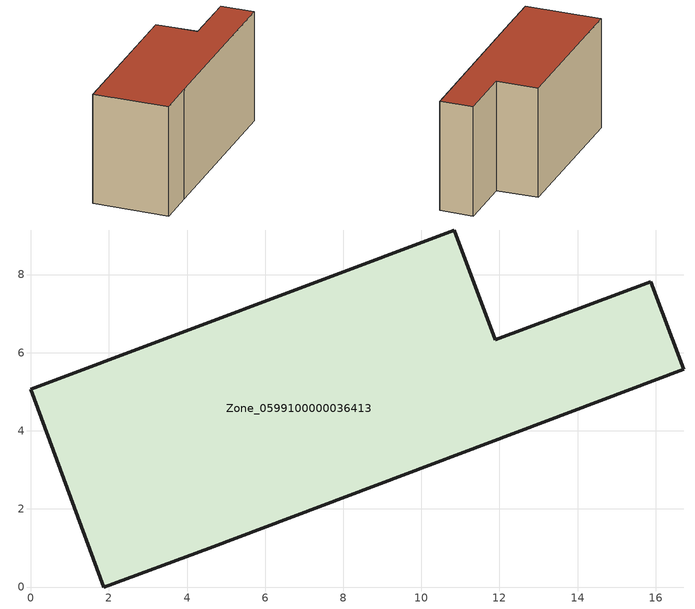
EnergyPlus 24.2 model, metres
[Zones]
Zone_0599100000036413
 floor ground (C_G): 4.57,0.99 1.87,0 0,5.07 10.85,9.14 11.9,6.33 15.88,7.82 16.72,5.58 z0
 wall outside (C_F): 1.87,0 4.57,0.99 16.72,5.58 15.88,7.82 11.9,6.33 10.85,9.14 0,5.07 1.87,0 z0:8.06
 roof outside (C_R): 10.85,9.14 0,5.07 1.87,0 4.57,0.99 16.72,5.58 15.88,7.82 11.9,6.33 z8.06
[BUILDING]
Pand.0599100000036413: North Axis=0; Terrain=City; Loads Convergence Tolerance Value=0.04; Temperature Convergence Tolerance Value=0.4; Solar Distribution=FullExterior; Maximum Number of Warmup Days=25; Minimum Number of Warmup Days=1
[Site:Location]
Rotterdam.The.Hague.AP_ZH_NLD Design_Conditions: Latitude=51.96; Longitude=4.45; Time Zone=1; Elevation=-4.5
[SITE:GROUNDTEMPERATURE:BUILDINGSURFACE]
18, 18, 18, 18, 18, 18, 18, 18, 18, 18, 18, 18
[MATERIAL] Thermal Absorptance=0.9; Solar Absorptance=0.7; Visible Absorptance=0.7
Name | Roughness | Thickness | Conductivity | Density | Specific Heat
G.TI.1975-1991 | MediumSmooth | 0.15 | 0.288461 | 540 | 1210
F.TI.1975-1991 | Rough | 0.3 | 0.230769 | 1920 | 840
R.TI.1975-1991 | MediumRough | 0.2 | 0.153846 | 1500 | 1000
[CONSTRUCTION]
C_G: G.TI.1975-1991
C_F: F.TI.1975-1991
C_R: R.TI.1975-1991
[ZONE]
Zone_0599100000036413: Type=1; Multiplier=1; Ceiling Height=Autocalculate; Volume=Autocalculate; Floor Area=autocalculate; Part of Total Floor Area=Yes
[ZONEINFILTRATION:DESIGNFLOWRATE]
Infil_Zone_0599100000036413: Zone or ZoneList or Space or SpaceList=Zone_0599100000036413; Schedule=AlwaysOn; Design Flow Rate Calculation Method=Flow/Area; Flow Rate per Floor Area=0.003; Constant Term Coefficient=1; Temperature Term Coefficient=0; Velocity Term Coefficient=0; Velocity Squared Term Coefficient=0
[HVACTEMPLATE:ZONE:IDEALLOADSAIRSYSTEM]
Zone_0599100000036413: Maximum Heating Supply Air Temperature=50; Minimum Cooling Supply Air Temperature=13; Maximum Heating Supply Air Humidity Ratio=0.0156; Minimum Cooling Supply Air Humidity Ratio=0.0077; Heating Limit=NoLimit; Cooling Limit=NoLimit; Dehumidification Control Type=ConstantSensibleHeatRatio; Cooling Sensible Heat Ratio=0.7; Dehumidification Setpoint=60; Humidification Control Type=None; Humidification Setpoint=30; Outdoor Air Method=None; Outdoor Air Flow Rate per Person=0.00944; Outdoor Air Flow Rate per Zone Floor Area=0; Outdoor Air Flow Rate per Zone=0; Demand Controlled Ventilation Type=None; Outdoor Air Economizer Type=NoEconomizer; Heat Recovery Type=None; Sensible Heat Recovery Effectiveness=0.7; Latent Heat Recovery Effectiveness=0.65
[ZONECONTROL:THERMOSTAT]
ThermostatControl_Zone_0599100000036413: Zone or ZoneList=Zone_0599100000036413; Control Type Schedule=DualSetpointControlType; Control 1=Thermostat_Zone_0599100000036413; Temperature Difference Between Cutout And Setpoint=0
[THERMOSTATSETPOINT:DUALSETPOINT]
Thermostat_Zone_0599100000036413: Heating Setpoint Temperature Schedule=HeatingSetpoint_Zone_0599100000036413; Cooling Setpoint Temperature Schedule=CoolingSetpoint_Zone_0599100000036413
[SCHEDULE:COMPACT]
HeatingSetpoint_Zone_0599100000036413: Through: 12/31, For: AllDays, Until: 24:00, 21
CoolingSetpoint_Zone_0599100000036413: Through: 12/31, For: AllDays, Until: 24:00, 24
DualSetpointControlType: Through: 12/31, For: AllDays, Until: 24:00, 4
AlwaysOn: Through: 12/31, For: AllDays, Until: 24:00, 1
